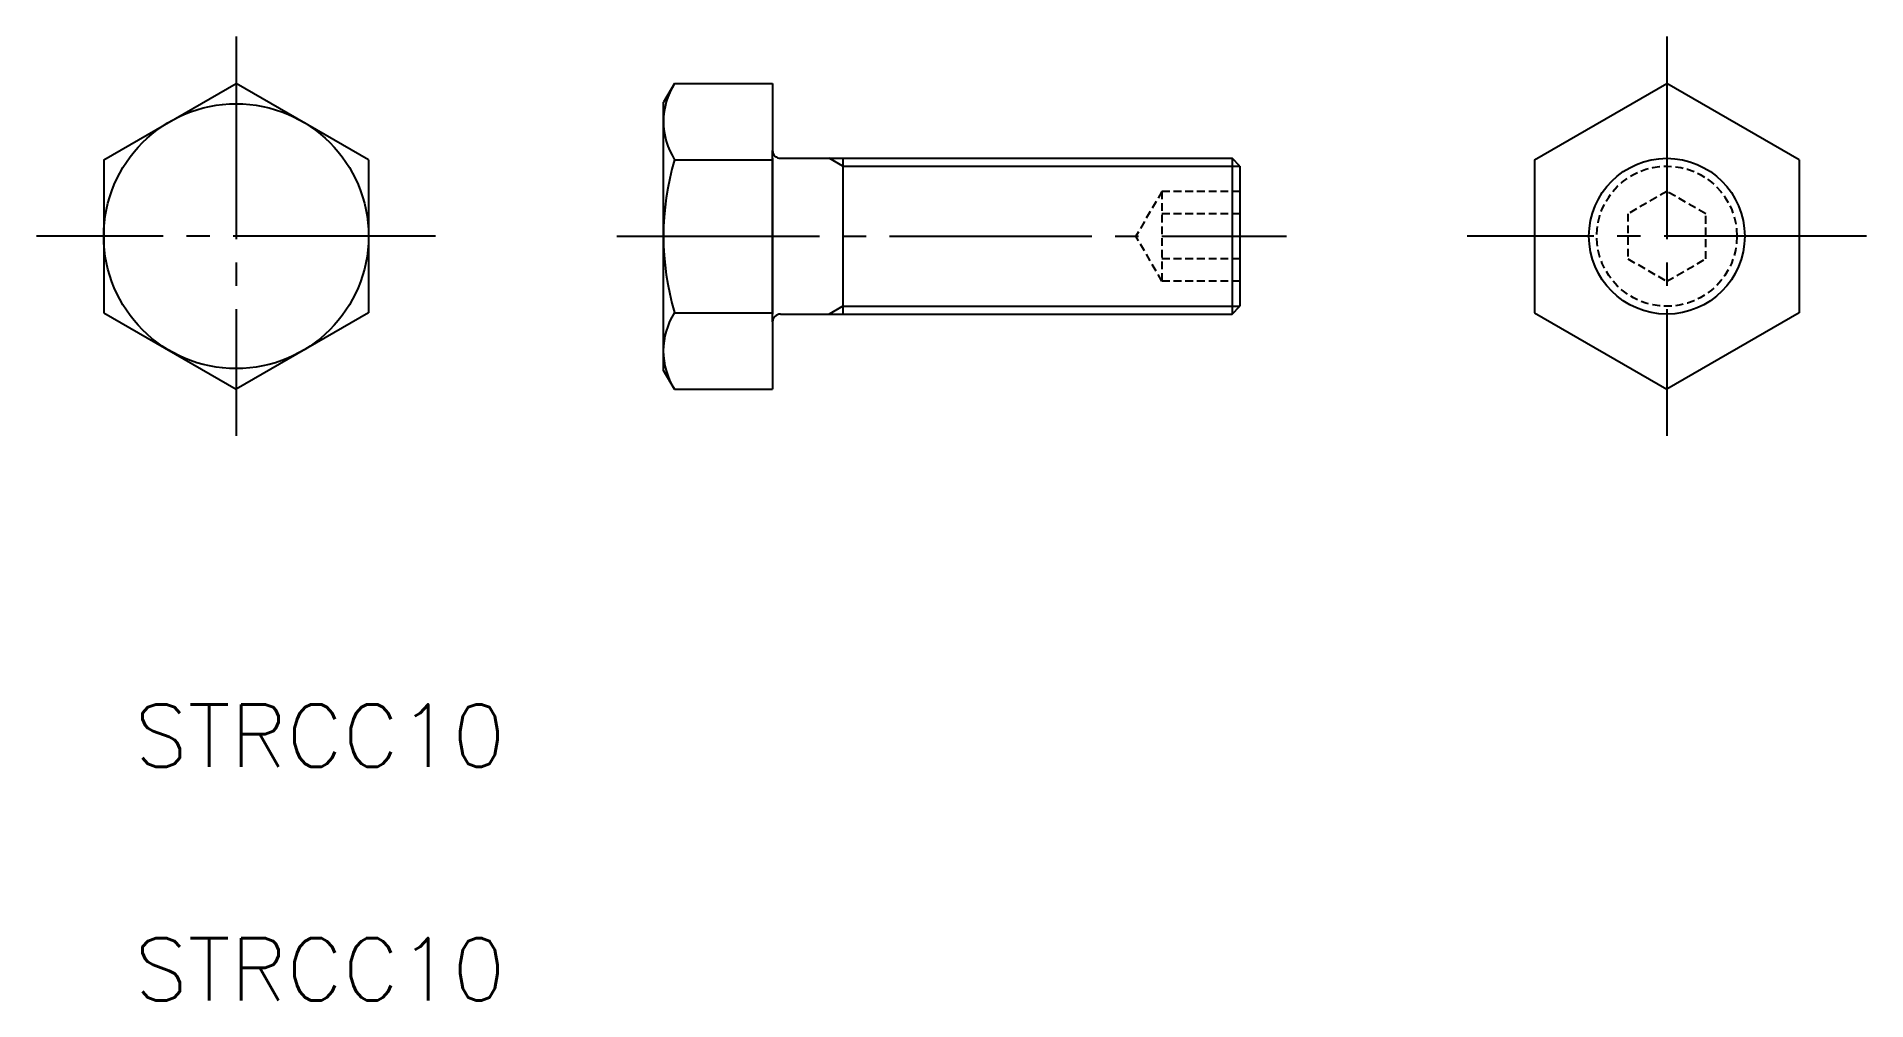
# Model space of a CAD drawing. Extents: x 106 to 223, y 50 to 112.
import ezdxf

# ---------------------------------------------------------------- set-up
doc = ezdxf.new("R2010")
doc.units = 0
doc.linetypes.add('CENTER', pattern=[17.5, 13, -1.5, 1.5, -1.5])
doc.linetypes.add('DASHED', pattern=[0.75, 0.5, -0.25])
doc.layers.get('0').update_dxf_attribs({"linetype": 'CONTINUOUS'})
doc.layers.add('CENTER', color=1, linetype='CENTER')
doc.styles.get("Standard").update_dxf_attribs({"font": 'txt.shx'})

msp = doc.modelspace()

# ---------------------------------------------------------------- linework, layer by layer
at = {"color": 7, "linetype": 'CONTINUOUS'}
for p, q in [((110.23, 103.81), (118.73, 108.72)), ((127.23, 103.81), (118.73, 108.72)), ((146.88, 108.72), (146.18, 107.51)), ((146.88, 108.72), (153.18, 108.72)), ((153.18, 108.72), (153.18, 104.41)), ((202.1, 103.81), (210.6, 108.72)), ((219.1, 103.81), (210.6, 108.72)), ((146.18, 90.3), (146.18, 107.51)), ((110.23, 103.81), (110.23, 94)), ((127.23, 103.81), (127.23, 94)), ((146.88, 103.81), (153.18, 103.81)), ((153.18, 93.41), (153.18, 104.41)), ((153.18, 103.91), (153.18, 93.91)), ((153.68, 103.91), (182.68, 103.91)), ((157.68, 103.91), (157.68, 93.91)), ((183.18, 103.41), (182.68, 103.91)), ((182.68, 103.91), (182.68, 93.91)), ((183.18, 103.41), (183.18, 94.41)), ((202.1, 103.81), (202.1, 94)), ((219.1, 103.81), (219.1, 94)), ((182.68, 93.91), (183.18, 94.41)), ((110.23, 94), (118.73, 89.09)), ((127.23, 94), (118.73, 89.09)), ((146.88, 94), (153.18, 94)), ((153.18, 93.41), (153.18, 89.09)), ((153.68, 93.91), (182.68, 93.91)), ((202.1, 94), (210.6, 89.09)), ((219.1, 94), (210.6, 89.09)), ((146.88, 89.09), (146.18, 90.3)), ((146.88, 89.09), (153.18, 89.09))]:
    msp.add_line(p, q, dxfattribs=at)
at = {"color": 3, "linetype": 'CONTINUOUS'}
for p, q in [((157.68, 103.41), (156.81, 103.91)), ((157.68, 103.41), (183.18, 103.41)), ((157.68, 94.41), (156.81, 93.91)), ((157.68, 94.41), (183.18, 94.41))]:
    msp.add_line(p, q, dxfattribs=at)
at = {"color": 3, "linetype": 'DASHED'}
for p, q in [((178.18, 101.79), (176.51, 98.91)), ((178.18, 101.79), (178.18, 96.02)), ((183.18, 101.79), (178.18, 101.79)), ((183.18, 100.35), (178.18, 100.35)), ((178.18, 96.02), (176.51, 98.91)), ((183.18, 97.46), (178.18, 97.46)), ((183.18, 96.02), (178.18, 96.02))]:
    msp.add_line(p, q, dxfattribs=at)
msp.add_lwpolyline([(213.1, 100.35), (210.6, 101.79), (208.1, 100.35), (208.1, 97.46), (210.6, 96.02), (213.1, 97.46)], close=True, dxfattribs=at)
at = {"color": 7, "linetype": 'CONTINUOUS'}
for centre, radius in [((118.73, 98.91), 8.5), ((210.6, 98.91), 5)]:
    msp.add_circle(centre, radius, dxfattribs=at)
at = {"color": 3, "linetype": 'DASHED'}
msp.add_circle((210.6, 98.91), 4.5, dxfattribs=at)
at = {"color": 7, "linetype": 'CONTINUOUS'}
for centre, radius, start, end in [((150.72, 106.27), 4.55, 147.396, 212.604), ((163.52, 98.91), 17.35, 163.5688, 196.4312), ((153.68, 104.41), 0.5, 180, 270), ((150.7, 91.55), 4.54, 147.2664, 212.7336), ((153.68, 93.41), 0.5, 90, 180)]:
    msp.add_arc(centre, radius, start, end, dxfattribs=at)
at = {"layer": 'CENTER', "color": 1, "linetype": 'CENTER'}
for p, q in [((118.73, 111.72), (118.73, 86.09)), ((210.6, 111.72), (210.6, 86.09)), ((131.54, 98.91), (105.91, 98.91)), ((143.18, 98.91), (186.18, 98.91)), ((223.42, 98.91), (197.79, 98.91))]:
    msp.add_line(p, q, dxfattribs=at)

# ---------------------------------------------------------------- texts
at = {"color": 7, "linetype": 'CONTINUOUS'}
for p in [(112.2, 64.86), (112.2, 49.86)]:
    msp.add_text('STRCC10', height=4, dxfattribs=at).set_placement(p)

doc.saveas('drawing.dxf')
